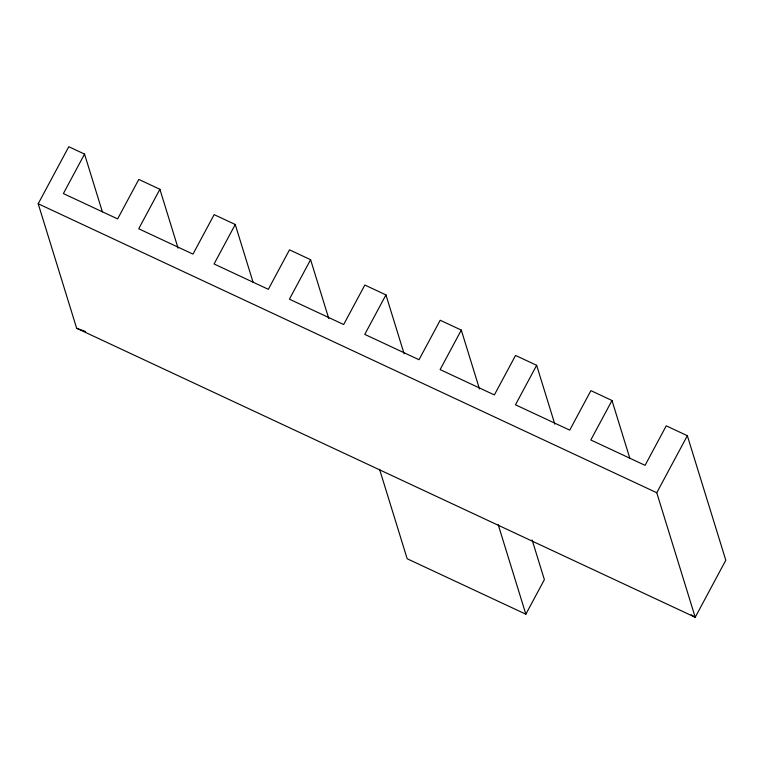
<?xml version="1.0" encoding="UTF-8"?>
<svg xmlns="http://www.w3.org/2000/svg" width="764" height="764" viewBox="0 0 764 764"><rect width="100%" height="100%" fill="white"/><g stroke="black" fill="none" stroke-linecap="round" stroke-linejoin="round"><path stroke-width="1.15" d="M84.546 154.08L63.374 193.569L117.627 218.915L138.8 179.425L159.896 189.291L138.723 228.77L192.977 254.116L214.149 214.636L235.245 224.492L214.073 263.972L268.326 289.317L289.499 249.838L310.595 259.693L289.422 299.182L343.676 324.528L364.848 285.039L385.944 294.894L364.772 334.384L419.025 359.729L440.198 320.24L461.294 330.096L440.121 369.585L494.375 394.931L515.547 355.441L536.643 365.297L515.471 404.786L569.724 430.132L590.897 390.643L611.993 400.498L590.82 439.988L645.074 465.333L666.246 425.844L687.342 435.709L725.8 560.241L695.221 617.283L76.658 328.291L38.2 203.759L68.779 146.717L84.546 154.08L102.376 211.829M379.565 469.316L407.183 558.761L525.852 614.199L544.379 579.637L532.145 540.014M691.162 614.791L695.221 617.283L656.763 492.742L687.342 435.709M76.658 328.291L85.606 331.538M38.2 203.759L656.763 492.742M611.993 400.498L629.822 458.247M536.643 365.297L554.826 424.173M461.294 330.096L479.477 388.971M498.233 524.753L525.852 614.199M385.944 294.894L404.127 353.77M310.595 259.693L328.778 318.569M235.245 224.492L253.075 282.231M159.896 189.291L178.069 248.157"/></g></svg>
